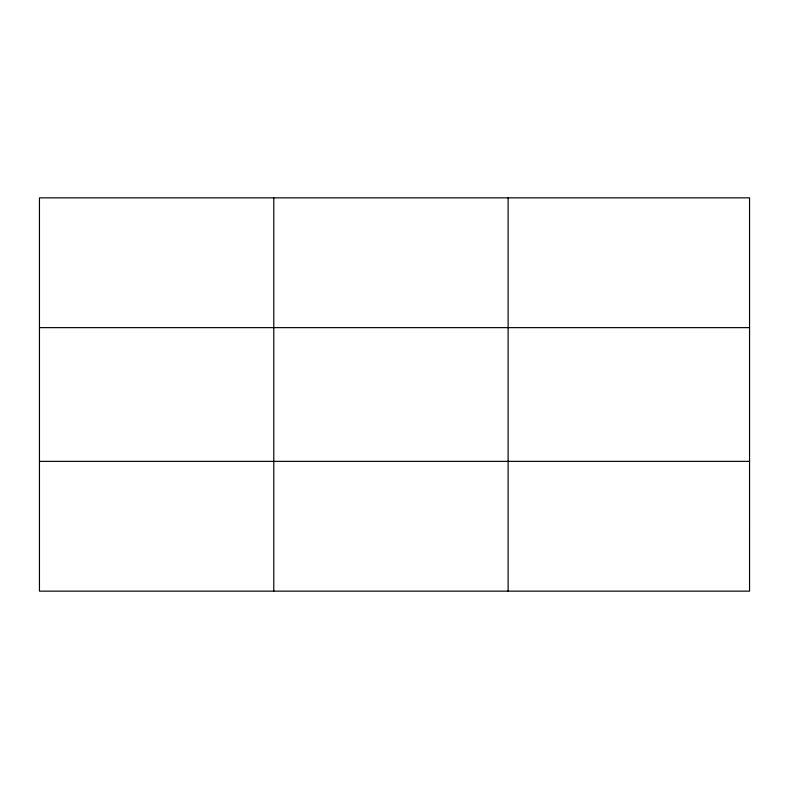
<?xml version="1.0" encoding="UTF-8"?>
<svg xmlns="http://www.w3.org/2000/svg" width="789" height="789" viewBox="0 0 789 789"><rect width="100%" height="100%" fill="white"/><g stroke="black" fill="none" stroke-linecap="round" stroke-linejoin="round"><path stroke-width="1.18" d="M273.783 591.148L273.783 197.852M508.116 591.148L508.116 197.852M39.45 327.642L749.55 327.642M39.45 461.358L749.55 461.358M749.55 526.253L749.55 591.148L39.45 591.148L39.45 197.852L749.55 197.852L749.55 526.253"/></g></svg>
